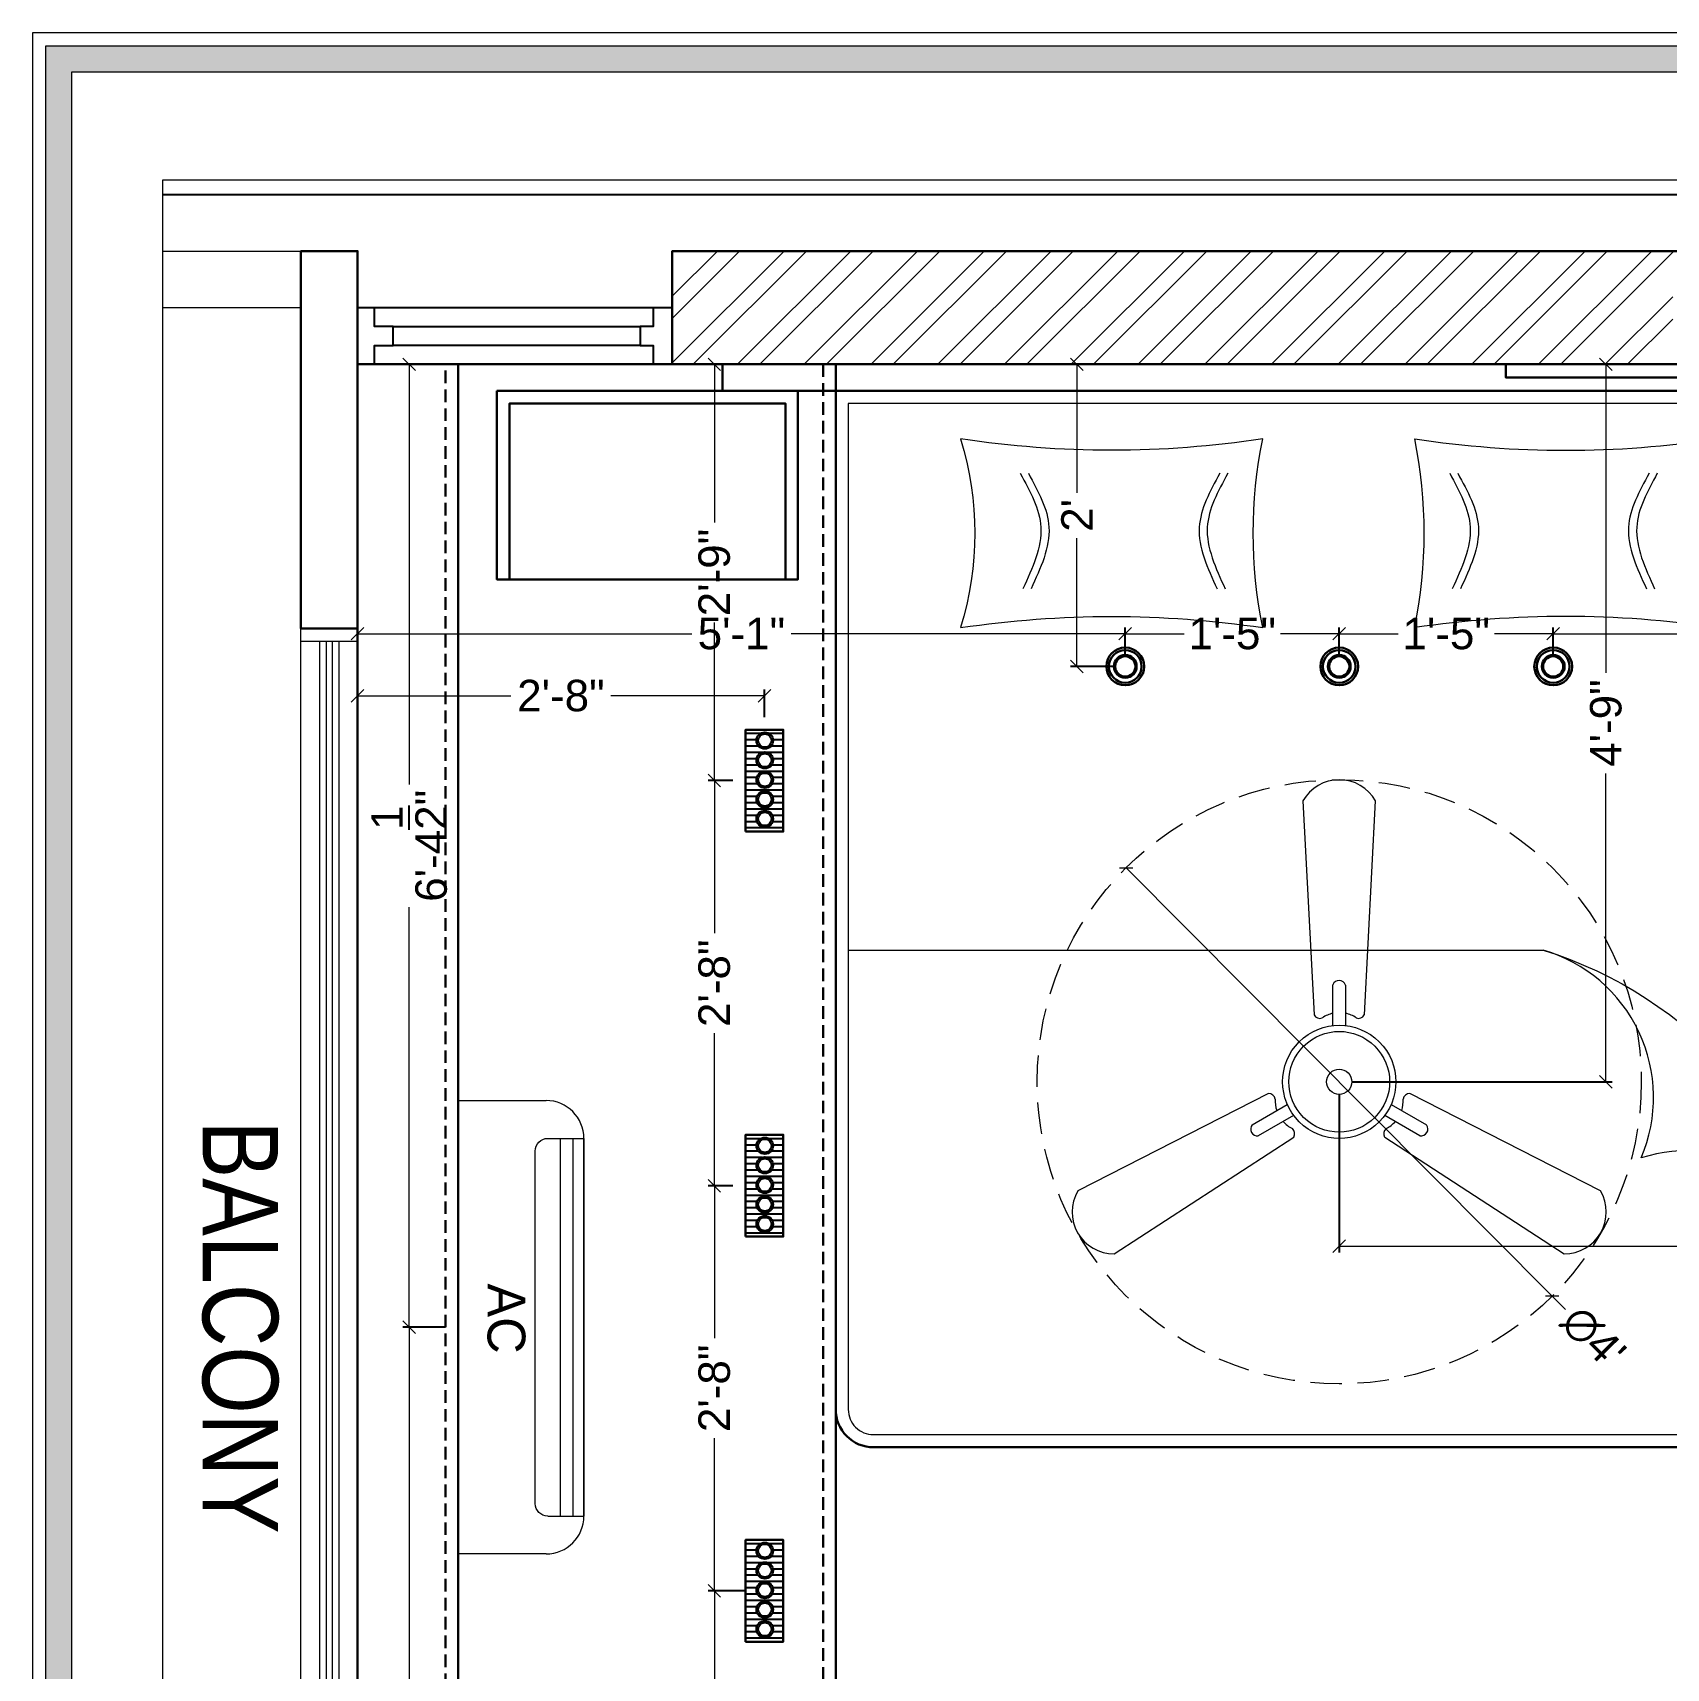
# Model space of a CAD drawing. Header units: millimetres. Extents: x 56222 to 3066687, y -650199 to -121287.
# Drawn here: x 131958.4 to 132088.2, y -184234.8 to -184104.8 of the extents above; entities that cross this region are included whole.
import ezdxf

# ---------------------------------------------------------------- set-up
doc = ezdxf.new("R2010")
doc.units = ezdxf.units.MM
doc.header["$MEASUREMENT"] = 0
doc.header["$PDMODE"] = 35
for name, pattern in [('ACAD_ISO02W100', [15, 12, -3]), ('DASHED', [0.75, 0.5, -0.25]), ('DASHEDX2', [1.5, 1, -0.5])]:
    doc.linetypes.add(name, pattern=pattern)
doc.layers.get('Defpoints').update_dxf_attribs({"color": 220})
doc.layers.add('AR HATCH-7', color=7, linetype='Continuous')
for name, color, linetype, lineweight in [('dim05', 1, 'Continuous', 13), ('Dimension', 10, 'DASHEDX2', 20), ('Electrical', 84, 'Continuous', 30), ('ELEVATION', 250, 'Continuous', 9), ('FIRST FLOOR', 7, 'Continuous', 9), ('FIRST FLOOR ( DW_RAIL )', 7, 'Continuous', 9), ('FIRST FLOOR ( TEXT )', 7, 'Continuous', 9), ('FIRST FLOOR_( PLine )_', 251, 'Continuous', 30), ('FURNITURE', 32, 'Continuous', 9), ('GF FALSE CEILING', 6, 'Continuous', 35), ('Text', 7, 'Continuous', 15), ('wall', 7, 'Continuous', 30), ('XX~SLAB ( BEAM )~ ( DIM )', 7, 'Continuous', 9)]:
    doc.layers.add(name, color=color, linetype=linetype, lineweight=lineweight)
doc.layers.add('XX~SLAB ( PLINE )', color=251, linetype='Continuous', plot=False)
doc.styles.add('Arial', font='arial.ttf')
doc.styles.add('KATHA', font='swissc.ttf')
doc.styles.get("Standard").update_dxf_attribs({"font": 'arial.ttf', "height": 6})
doc.styles.add('TEXT', font='eurr____.ttf')
doc.dimstyles.new('ISO-25', dxfattribs={"dimtxt": 2.5, "dimasz": 1, "dimexe": 0.5, "dimexo": 1, "dimtad": 0, "dimdec": 1, "dimlunit": 4, "dimtxsty": 'Standard', "dimblk": 'OBLIQUE', "dimcen": 2.5, "dimclrd": 1, "dimclre": 1, "dimclrt": 5, "dimadec": 0, "dimazin": 0, "dimtfac": 1, "dimtdec": 1, "dimtmove": 0, "dimatfit": 3, "dimfxl": 1, "dimlwd": -1, "dimarcsym": 0})

# ---------------------------------------------------------------- blocks, each defined once
blk = doc.blocks.new('ac paln')
at = {"layer": 'Electrical', "lineweight": 15}
for p, q in [((389238.69, -37646.36), (389238.69, -37610.34)), ((389238.69, -37610.34), (389245.67, -37610.34)), ((389245.81, -37613.35), (389248.68, -37613.35)), ((389246.82, -37643.35), (389246.82, -37613.35)), ((389247.82, -37643.35), (389247.82, -37613.35)), ((389248.68, -37613.35), (389248.68, -37643.35)), ((389248.68, -37643.35), (389248.68, -37613.35)), ((389244.81, -37642.35), (389244.81, -37614.35)), ((389245.81, -37643.35), (389248.68, -37643.35)), ((389248.68, -37643.35), (389248.68, -37643.35)), ((389245.67, -37646.36), (389238.69, -37646.36))]:
    blk.add_line(p, q, dxfattribs=at)
for centre, start, end in [((389245.67, -37613.35), 0, 90), ((389245.67, -37643.35), 270, 0)]:
    blk.add_arc(centre, 3.01, start, end, dxfattribs=at)
at = {"layer": 'Electrical', "lineweight": 15, "extrusion": (0, 0, -1)}
for centre, start_param, end_param in [((389245.81, -37614.35), -0.785398, 0.785398), ((389245.81, -37642.35), 3.926991, 5.497787)]:
    blk.add_ellipse(centre, major_axis=(-0.71, 0.71), ratio=1, start_param=start_param, end_param=end_param, dxfattribs=at)
at = {"layer": 'Text', "style": 'TEXT'}
blk.add_text('AC', height=3, rotation=270, dxfattribs=at).set_placement((389241.02, -37624.87))
blk = doc.blocks.new('MASTER')
at = {"layer": 'FURNITURE', "color": 9, "lineweight": 30, "true_color": 0xc7c8ca}
blk.add_line((131357.19, -184215.94), (131357.19, -184062.94), dxfattribs=at)
at = {"layer": 'FURNITURE', "color": 9, "true_color": 0xc7c8ca}
blk.add_line((131388.19, -184109.47), (131443.39, -184109.47), dxfattribs=at)
at = {"layer": 'FURNITURE', "color": 9, "lineweight": 30, "true_color": 0xc7c8ca}
for points in [[(131378.19, -184065.04), (131479.19, -184065.04), (131479.19, -184062.94), (131378.19, -184062.94)], [(131440.44, -184062.94), (131485.44, -184062.94), (131485.44, -184063.99), (131440.44, -184063.99)], [(131360.28, -184065.04), (131384.19, -184065.04), (131384.19, -184080.03), (131360.28, -184080.03)]]:
    blk.add_lwpolyline(points, close=True, dxfattribs=at)
blk.add_lwpolyline([(131361.28, -184080.03), (131361.28, -184066.04), (131383.19, -184066.04), (131383.19, -184080.03)], dxfattribs=at)
blk.add_lwpolyline([(131390.19, -184148.97), (131464.19, -184148.97, 0.414214), (131467.19, -184145.97), (131467.19, -184065.04), (131387.19, -184065.04), (131387.19, -184145.97, 0.414214)], format="xyb", close=True, dxfattribs=at)
at = {"layer": 'FURNITURE', "color": 9, "true_color": 0xc7c8ca}
for points in [[(131390.19, -184147.97), (131464.19, -184147.97, 0.414214), (131466.19, -184145.97), (131466.19, -184066.04), (131388.19, -184066.04), (131388.19, -184145.97, 0.414214)], [(131451.18, -184125.99, 0.451075), (131443.39, -184109.47, -0.277658), (131466.19, -184135.11, 0.459377), (131451.18, -184125.99)]]:
    blk.add_lwpolyline(points, format="xyb", close=True, dxfattribs=at)
at = {"layer": 'FURNITURE', "color": 9, "true_color": 0xc7c8ca, "elevation": -0.01}
for points in [[(131421.12, -184083.86, -0.100586), (131421.12, -184068.86, -0.075726), (131397.12, -184068.86, -0.148967), (131397.12, -184083.86, -0.074116)], [(131433.2, -184083.86, 0.100586), (131433.2, -184068.86, 0.075726), (131457.2, -184068.86, 0.148967), (131457.2, -184083.86, 0.074116)]]:
    blk.add_lwpolyline(points, format="xyb", close=True, dxfattribs=at)
at = {"layer": 'FURNITURE', "color": 9, "true_color": 0xc7c8ca}
for points in [[(131401.86, -184071.6, -0.01), (131402.63, -184073.02, -0.01), (131404.27, -184076.01, -0.01), (131402.82, -184079.13, -0.01), (131402.07, -184080.77, -0.01)], [(131402.51, -184071.6, -0.01), (131403.28, -184073.02, -0.01), (131404.91, -184076.01, -0.01), (131403.47, -184079.13, -0.01), (131402.71, -184080.77, -0.01)], [(131417.7, -184071.6, -0.01), (131416.93, -184073.02, -0.01), (131415.3, -184076.01, -0.01), (131416.74, -184079.13, -0.01), (131417.49, -184080.77, -0.01)], [(131418.34, -184071.6, -0.01), (131417.57, -184073.02, -0.01), (131415.94, -184076.01, -0.01), (131417.38, -184079.13, -0.01), (131418.14, -184080.77, -0.01)], [(131435.98, -184071.6, -0.01), (131436.75, -184073.02, -0.01), (131438.38, -184076.01, -0.01), (131436.94, -184079.13, -0.01), (131436.18, -184080.77, -0.01)], [(131436.62, -184071.6, -0.01), (131437.4, -184073.02, -0.01), (131439.03, -184076.01, -0.01), (131437.59, -184079.13, -0.01), (131436.83, -184080.77, -0.01)], [(131451.82, -184071.6, -0.01), (131451.04, -184073.02, -0.01), (131449.41, -184076.01, -0.01), (131450.85, -184079.13, -0.01), (131451.61, -184080.77, -0.01)], [(131452.46, -184071.6, -0.01), (131451.69, -184073.02, -0.01), (131450.06, -184076.01, -0.01), (131451.5, -184079.13, -0.01), (131452.26, -184080.77, -0.01)]]:
    blk.add_open_spline(points, degree=3, knots=[0, 0, 0, 0, 4.577917, 9.671137, 9.671137, 9.671137, 9.671137], dxfattribs=at)
blk = doc.blocks.new('_Oblique')
at = {"layer": 'wall', "color": 0, "lineweight": -2}
blk.add_line((-0.5, -0.5), (0.5, 0.5), dxfattribs=at)
blk = doc.blocks.new('*D208')
at = {"layer": 'Defpoints', "color": 0, "lineweight": 30, "transparency": 16777216}
for p in [(131988.36, -184131.17), (131992.25, -184131.17), (131992.25, -184207.67)]:
    blk.add_point(p, dxfattribs=at)
at = {"layer": 'dim05', "color": 1, "linetype": 'Continuous', "lineweight": -2, "transparency": 16777216}
for p, q in [((131991.25, -184131.17), (131987.86, -184131.17)), ((131991.25, -184207.67), (131987.86, -184207.67))]:
    blk.add_line(p, q, dxfattribs=at)
at = {"layer": 'dim05', "color": 1, "linetype": 'Continuous', "transparency": 16777216}
for p, q in [((131988.36, -184131.17), (131988.36, -184164.56)), ((131988.36, -184207.67), (131988.36, -184174.29))]:
    blk.add_line(p, q, dxfattribs=at)
at = {"layer": 'dim05', "color": 1, "transparency": 16777216}
for p, rotation in [((131988.36, -184131.17), 90), ((131988.36, -184207.67), 270)]:
    blk.add_blockref('_Oblique', p, dxfattribs=dict(at, rotation=rotation))
at = {"layer": 'dim05', "color": 5, "lineweight": 25, "transparency": 16777216, "insert": (131988.36, -184169.42), "char_height": 2.5, "attachment_point": 5, "rotation": 90, "style": 'Arial'}
blk.add_mtext('6\'-4{\\H1x;\\S1/2;}"', dxfattribs=at)
blk = doc.blocks.new('*D209')
at = {"layer": 'Defpoints', "color": 0, "lineweight": 30, "transparency": 16777216}
for p in [(131992.25, -184207.67), (131988.36, -184284.17), (131992.25, -184284.17)]:
    blk.add_point(p, dxfattribs=at)
at = {"layer": 'dim05', "color": 1, "linetype": 'Continuous', "lineweight": -2, "transparency": 16777216}
for p, q in [((131991.25, -184207.67), (131987.86, -184207.67)), ((131991.25, -184284.17), (131987.86, -184284.17))]:
    blk.add_line(p, q, dxfattribs=at)
at = {"layer": 'dim05', "color": 1, "linetype": 'Continuous', "transparency": 16777216}
for p, q in [((131988.36, -184207.67), (131988.36, -184241.06)), ((131988.36, -184284.17), (131988.36, -184250.79))]:
    blk.add_line(p, q, dxfattribs=at)
at = {"layer": 'dim05', "color": 1, "transparency": 16777216}
for p, rotation in [((131988.36, -184207.67), 90), ((131988.36, -184284.17), 270)]:
    blk.add_blockref('_Oblique', p, dxfattribs=dict(at, rotation=rotation))
at = {"layer": 'dim05', "color": 5, "lineweight": 25, "transparency": 16777216, "insert": (131988.36, -184245.92), "char_height": 2.5, "attachment_point": 5, "rotation": 90, "style": 'Arial'}
blk.add_mtext('6\'-4{\\H1x;\\S1/2;}"', dxfattribs=at)
blk = doc.blocks.new('*D210')
at = {"layer": 'Defpoints', "color": 0, "lineweight": 30, "transparency": 16777216}
for p in [(132062.25, -184188.17), (132165.25, -184188.17), (132165.25, -184201.22)]:
    blk.add_point(p, dxfattribs=at)
at = {"layer": 'dim05', "color": 1, "linetype": 'Continuous', "lineweight": -2, "transparency": 16777216}
for p, q in [((132062.25, -184189.17), (132062.25, -184201.72)), ((132165.25, -184189.17), (132165.25, -184201.72))]:
    blk.add_line(p, q, dxfattribs=at)
at = {"layer": 'dim05', "color": 1, "linetype": 'Continuous', "transparency": 16777216}
for p, q in [((132062.25, -184201.22), (132109.8, -184201.22)), ((132165.25, -184201.22), (132117.7, -184201.22))]:
    blk.add_line(p, q, dxfattribs=at)
at = {"layer": 'dim05', "color": 1, "transparency": 16777216, "rotation": 180}
blk.add_blockref('_Oblique', (132062.25, -184201.22), dxfattribs=at)
at = {"layer": 'dim05', "color": 1, "transparency": 16777216}
blk.add_blockref('_Oblique', (132165.25, -184201.22), dxfattribs=at)
at = {"layer": 'dim05', "color": 5, "lineweight": 25, "transparency": 16777216, "insert": (132113.75, -184201.22), "char_height": 2.5, "attachment_point": 5, "style": 'Arial'}
blk.add_mtext('8\'-7"', dxfattribs=at)
blk = doc.blocks.new('*D211')
at = {"layer": 'Defpoints', "color": 0, "lineweight": 30, "transparency": 16777216}
for p in [(132045.32, -184171.16), (132079.17, -184205.19)]:
    blk.add_point(p, dxfattribs=at)
at = {"layer": 'dim05', "color": 1, "linetype": 'Continuous', "transparency": 16777216}
for p in [(132045.32, -184171.16), (132080.23, -184206.25)]:
    blk.add_line(p, (132079.17, -184205.19), dxfattribs=at)
at = {"layer": 'dim05', "color": 1, "transparency": 16777216, "xscale": 0.75, "yscale": 0.75, "zscale": 0.75}
for p, rotation in [((132045.32, -184171.16), 314.8501683817501), ((132079.17, -184205.19), 134.8501683817501)]:
    blk.add_blockref('_Oblique', p, dxfattribs=dict(at, rotation=rotation))
at = {"layer": 'dim05', "color": 5, "lineweight": 25, "transparency": 16777216, "insert": (132082.44, -184208.47), "char_height": 2.5, "attachment_point": 5, "rotation": 314.8502, "style": 'Arial'}
blk.add_mtext("∅4'", dxfattribs=at)
blk = doc.blocks.new('*D600')
at = {"layer": 'Defpoints', "color": 0, "lineweight": 30, "transparency": 16777216}
for p in [(132012.6, -184131.17), (132013.19, -184131.17), (132015.08, -184164.24)]:
    blk.add_point(p, dxfattribs=at)
at = {"layer": 'dim05', "color": 1, "linetype": 'Continuous', "lineweight": -2, "transparency": 16777216}
for p, q in [((132012.19, -184131.17), (132012.1, -184131.17)), ((132014.08, -184164.24), (132012.1, -184164.24))]:
    blk.add_line(p, q, dxfattribs=at)
at = {"layer": 'dim05', "color": 1, "linetype": 'Continuous', "transparency": 16777216}
for p, q in [((132012.6, -184131.17), (132012.6, -184143.74)), ((132012.6, -184164.24), (132012.6, -184151.68))]:
    blk.add_line(p, q, dxfattribs=at)
at = {"layer": 'dim05', "color": 1, "transparency": 16777216}
for p, rotation in [((132012.6, -184131.17), 90), ((132012.6, -184164.24), 270)]:
    blk.add_blockref('_Oblique', p, dxfattribs=dict(at, rotation=rotation))
at = {"layer": 'dim05', "color": 5, "lineweight": 25, "transparency": 16777216, "insert": (132012.6, -184147.71), "char_height": 2.5, "attachment_point": 5, "rotation": 90, "style": 'Arial'}
blk.add_mtext('2\'-9"', dxfattribs=at)
blk = doc.blocks.new('*D601')
at = {"layer": 'Defpoints', "color": 0, "lineweight": 30, "transparency": 16777216}
for p in [(132015.08, -184164.24), (132012.6, -184196.43), (132015.08, -184196.43)]:
    blk.add_point(p, dxfattribs=at)
at = {"layer": 'dim05', "color": 1, "linetype": 'Continuous', "lineweight": -2, "transparency": 16777216}
for p, q in [((132014.08, -184164.24), (132012.1, -184164.24)), ((132014.08, -184196.43), (132012.1, -184196.43))]:
    blk.add_line(p, q, dxfattribs=at)
at = {"layer": 'dim05', "color": 1, "linetype": 'Continuous', "transparency": 16777216}
for p, q in [((132012.6, -184164.24), (132012.6, -184176.37)), ((132012.6, -184196.43), (132012.6, -184184.3))]:
    blk.add_line(p, q, dxfattribs=at)
at = {"layer": 'dim05', "color": 1, "transparency": 16777216}
for p, rotation in [((132012.6, -184164.24), 90), ((132012.6, -184196.43), 270)]:
    blk.add_blockref('_Oblique', p, dxfattribs=dict(at, rotation=rotation))
at = {"layer": 'dim05', "color": 5, "lineweight": 25, "transparency": 16777216, "insert": (132012.6, -184180.34), "char_height": 2.5, "attachment_point": 5, "rotation": 90, "style": 'Arial'}
blk.add_mtext('2\'-8"', dxfattribs=at)
blk = doc.blocks.new('*D602')
at = {"layer": 'Defpoints', "color": 0, "lineweight": 30, "transparency": 16777216}
for p in [(132016.01, -184228.61), (132012.6, -184284.17), (132013.43, -184284.17)]:
    blk.add_point(p, dxfattribs=at)
at = {"layer": 'dim05', "color": 1, "linetype": 'Continuous', "lineweight": -2, "transparency": 16777216}
for p, q in [((132015.01, -184228.61), (132012.1, -184228.61)), ((132012.43, -184284.17), (132012.1, -184284.17))]:
    blk.add_line(p, q, dxfattribs=at)
at = {"layer": 'dim05', "color": 1, "linetype": 'Continuous', "transparency": 16777216}
for p, q in [((132012.6, -184228.61), (132012.6, -184241.63)), ((132012.6, -184284.17), (132012.6, -184251.45))]:
    blk.add_line(p, q, dxfattribs=at)
at = {"layer": 'dim05', "color": 1, "transparency": 16777216}
for p, rotation in [((132012.6, -184228.61), 90), ((132012.6, -184284.17), 270)]:
    blk.add_blockref('_Oblique', p, dxfattribs=dict(at, rotation=rotation))
at = {"layer": 'dim05', "color": 5, "lineweight": 25, "transparency": 16777216, "insert": (132012.6, -184246.54), "char_height": 2.5, "attachment_point": 5, "rotation": 90, "style": 'Arial'}
blk.add_mtext('4\'-7{\\H1x;\\S1/2;}"', dxfattribs=at)
blk = doc.blocks.new('*D609')
at = {"layer": 'Defpoints', "color": 0, "lineweight": 30, "transparency": 16777216}
for p in [(132015.08, -184196.43), (132012.6, -184228.61), (132016.01, -184228.61)]:
    blk.add_point(p, dxfattribs=at)
at = {"layer": 'dim05', "color": 1, "linetype": 'Continuous', "lineweight": -2, "transparency": 16777216}
for p, q in [((132014.08, -184196.43), (132012.1, -184196.43)), ((132015.01, -184228.61), (132012.1, -184228.61))]:
    blk.add_line(p, q, dxfattribs=at)
at = {"layer": 'dim05', "color": 1, "linetype": 'Continuous', "transparency": 16777216}
for p, q in [((132012.6, -184196.43), (132012.6, -184208.55)), ((132012.6, -184228.61), (132012.6, -184216.49))]:
    blk.add_line(p, q, dxfattribs=at)
at = {"layer": 'dim05', "color": 1, "transparency": 16777216}
for p, rotation in [((132012.6, -184196.43), 90), ((132012.6, -184228.61), 270)]:
    blk.add_blockref('_Oblique', p, dxfattribs=dict(at, rotation=rotation))
at = {"layer": 'dim05', "color": 5, "lineweight": 25, "transparency": 16777216, "insert": (132012.6, -184212.52), "char_height": 2.5, "attachment_point": 5, "rotation": 90, "style": 'Arial'}
blk.add_mtext('2\'-8"', dxfattribs=at)
blk = doc.blocks.new('*D610')
at = {"layer": 'Defpoints', "color": 0, "lineweight": 30, "transparency": 16777216}
for p in [(131984.25, -184152.57), (131984.25, -184155.17), (132045.25, -184155.17)]:
    blk.add_point(p, dxfattribs=at)
at = {"layer": 'dim05', "color": 1, "linetype": 'Continuous', "lineweight": -2, "transparency": 16777216}
for p, q in [((131984.25, -184154.17), (131984.25, -184152.07)), ((132045.25, -184154.17), (132045.25, -184152.07))]:
    blk.add_line(p, q, dxfattribs=at)
at = {"layer": 'dim05', "color": 1, "linetype": 'Continuous', "transparency": 16777216}
for p, q in [((131984.25, -184152.57), (132010.8, -184152.57)), ((132045.25, -184152.57), (132018.69, -184152.57))]:
    blk.add_line(p, q, dxfattribs=at)
at = {"layer": 'dim05', "color": 1, "transparency": 16777216, "rotation": 180}
blk.add_blockref('_Oblique', (131984.25, -184152.57), dxfattribs=at)
at = {"layer": 'dim05', "color": 1, "transparency": 16777216}
blk.add_blockref('_Oblique', (132045.25, -184152.57), dxfattribs=at)
at = {"layer": 'dim05', "color": 5, "lineweight": 25, "transparency": 16777216, "insert": (132014.75, -184152.57), "char_height": 2.5, "attachment_point": 5, "style": 'Arial'}
blk.add_mtext('5\'-1"', dxfattribs=at)
blk = doc.blocks.new('*D611')
at = {"layer": 'Defpoints', "color": 0, "lineweight": 30, "transparency": 16777216}
for p in [(132062.25, -184152.57), (132045.25, -184155.17), (132062.25, -184155.17)]:
    blk.add_point(p, dxfattribs=at)
at = {"layer": 'dim05', "color": 1, "linetype": 'Continuous', "lineweight": -2, "transparency": 16777216}
for p, q in [((132045.25, -184154.17), (132045.25, -184152.07)), ((132062.25, -184154.17), (132062.25, -184152.07))]:
    blk.add_line(p, q, dxfattribs=at)
at = {"layer": 'dim05', "color": 1, "linetype": 'Continuous', "transparency": 16777216}
for p, q in [((132045.25, -184152.57), (132049.92, -184152.57)), ((132062.25, -184152.57), (132057.58, -184152.57))]:
    blk.add_line(p, q, dxfattribs=at)
at = {"layer": 'dim05', "color": 1, "transparency": 16777216, "rotation": 180}
blk.add_blockref('_Oblique', (132045.25, -184152.57), dxfattribs=at)
at = {"layer": 'dim05', "color": 1, "transparency": 16777216}
blk.add_blockref('_Oblique', (132062.25, -184152.57), dxfattribs=at)
at = {"layer": 'dim05', "color": 5, "lineweight": 25, "transparency": 16777216, "insert": (132053.75, -184152.57), "char_height": 2.5, "attachment_point": 5, "style": 'Arial'}
blk.add_mtext('1\'-5"', dxfattribs=at)
blk = doc.blocks.new('*D612')
at = {"layer": 'Defpoints', "color": 0, "lineweight": 30, "transparency": 16777216}
for p in [(132079.25, -184152.57), (132062.25, -184155.17), (132079.25, -184155.17)]:
    blk.add_point(p, dxfattribs=at)
at = {"layer": 'dim05', "color": 1, "linetype": 'Continuous', "lineweight": -2, "transparency": 16777216}
for p, q in [((132062.25, -184154.17), (132062.25, -184152.07)), ((132079.25, -184154.17), (132079.25, -184152.07))]:
    blk.add_line(p, q, dxfattribs=at)
at = {"layer": 'dim05', "color": 1, "linetype": 'Continuous', "transparency": 16777216}
for p, q in [((132062.25, -184152.57), (132066.92, -184152.57)), ((132079.25, -184152.57), (132074.58, -184152.57))]:
    blk.add_line(p, q, dxfattribs=at)
at = {"layer": 'dim05', "color": 1, "transparency": 16777216, "rotation": 180}
blk.add_blockref('_Oblique', (132062.25, -184152.57), dxfattribs=at)
at = {"layer": 'dim05', "color": 1, "transparency": 16777216}
blk.add_blockref('_Oblique', (132079.25, -184152.57), dxfattribs=at)
at = {"layer": 'dim05', "color": 5, "lineweight": 25, "transparency": 16777216, "insert": (132070.75, -184152.57), "char_height": 2.5, "attachment_point": 5, "style": 'Arial'}
blk.add_mtext('1\'-5"', dxfattribs=at)
blk = doc.blocks.new('*D613')
at = {"layer": 'Defpoints', "color": 0, "lineweight": 30, "transparency": 16777216}
for p in [(132165.25, -184152.57), (132079.25, -184155.17), (132165.25, -184160.2)]:
    blk.add_point(p, dxfattribs=at)
at = {"layer": 'dim05', "color": 1, "linetype": 'Continuous', "lineweight": -2, "transparency": 16777216}
for p, q in [((132079.25, -184154.17), (132079.25, -184152.07)), ((132165.25, -184159.2), (132165.25, -184152.07))]:
    blk.add_line(p, q, dxfattribs=at)
at = {"layer": 'dim05', "color": 1, "linetype": 'Continuous', "transparency": 16777216}
for p, q in [((132079.25, -184152.57), (132118.31, -184152.57)), ((132165.25, -184152.57), (132126.18, -184152.57))]:
    blk.add_line(p, q, dxfattribs=at)
at = {"layer": 'dim05', "color": 1, "transparency": 16777216, "rotation": 180}
blk.add_blockref('_Oblique', (132079.25, -184152.57), dxfattribs=at)
at = {"layer": 'dim05', "color": 1, "transparency": 16777216}
blk.add_blockref('_Oblique', (132165.25, -184152.57), dxfattribs=at)
at = {"layer": 'dim05', "color": 5, "lineweight": 25, "transparency": 16777216, "insert": (132122.25, -184152.57), "char_height": 2.5, "attachment_point": 5, "style": 'Arial'}
blk.add_mtext('7\'-2"', dxfattribs=at)
blk = doc.blocks.new('*D614')
at = {"layer": 'Defpoints', "color": 0, "lineweight": 30, "transparency": 16777216}
for p in [(132041.41, -184131.17), (132050.25, -184131.17), (132045.25, -184155.17)]:
    blk.add_point(p, dxfattribs=at)
at = {"layer": 'dim05', "color": 1, "linetype": 'Continuous', "lineweight": -2, "transparency": 16777216}
for p, q in [((132049.25, -184131.17), (132040.91, -184131.17)), ((132044.25, -184155.17), (132040.91, -184155.17))]:
    blk.add_line(p, q, dxfattribs=at)
at = {"layer": 'dim05', "color": 1, "linetype": 'Continuous', "transparency": 16777216}
for p, q in [((132041.41, -184131.17), (132041.41, -184141.38)), ((132041.41, -184155.17), (132041.41, -184144.97))]:
    blk.add_line(p, q, dxfattribs=at)
at = {"layer": 'dim05', "color": 1, "transparency": 16777216}
for p, rotation in [((132041.41, -184131.17), 90), ((132041.41, -184155.17), 270)]:
    blk.add_blockref('_Oblique', p, dxfattribs=dict(at, rotation=rotation))
at = {"layer": 'dim05', "color": 5, "lineweight": 25, "transparency": 16777216, "insert": (132041.41, -184143.17), "char_height": 2.5, "attachment_point": 5, "rotation": 90, "style": 'Arial'}
blk.add_mtext("2'", dxfattribs=at)
blk = doc.blocks.new('*D615')
at = {"layer": 'Defpoints', "color": 0, "lineweight": 30, "transparency": 16777216}
for p in [(132062.25, -184131.17), (132083.44, -184131.17), (132062.25, -184188.17)]:
    blk.add_point(p, dxfattribs=at)
at = {"layer": 'dim05', "color": 1, "linetype": 'Continuous', "lineweight": -2, "transparency": 16777216}
for p, q in [((132063.25, -184131.17), (132083.94, -184131.17)), ((132063.25, -184188.17), (132083.94, -184188.17))]:
    blk.add_line(p, q, dxfattribs=at)
at = {"layer": 'dim05', "color": 1, "linetype": 'Continuous', "transparency": 16777216}
for p, q in [((132083.44, -184131.17), (132083.44, -184155.67)), ((132083.44, -184188.17), (132083.44, -184163.67))]:
    blk.add_line(p, q, dxfattribs=at)
at = {"layer": 'dim05', "color": 1, "transparency": 16777216}
for p, rotation in [((132083.44, -184131.17), 90), ((132083.44, -184188.17), 270)]:
    blk.add_blockref('_Oblique', p, dxfattribs=dict(at, rotation=rotation))
at = {"layer": 'dim05', "color": 5, "lineweight": 25, "transparency": 16777216, "insert": (132083.44, -184159.67), "char_height": 2.5, "attachment_point": 5, "rotation": 90, "style": 'Arial'}
blk.add_mtext('4\'-9"', dxfattribs=at)
blk = doc.blocks.new('*D597')
at = {"layer": 'Defpoints', "color": 0, "lineweight": 30, "transparency": 16777216}
for p in [(131984.25, -184157.5), (132016.58, -184160.2), (131984.25, -184168.29)]:
    blk.add_point(p, dxfattribs=at)
at = {"layer": 'dim05', "color": 1, "linetype": 'Continuous', "lineweight": -2, "transparency": 16777216}
for p, q in [((131984.25, -184167.29), (131984.25, -184157)), ((132016.58, -184159.2), (132016.58, -184157))]:
    blk.add_line(p, q, dxfattribs=at)
at = {"layer": 'dim05', "color": 1, "linetype": 'Continuous', "transparency": 16777216}
for p, q in [((131984.25, -184157.5), (131996.44, -184157.5)), ((132016.58, -184157.5), (132004.38, -184157.5))]:
    blk.add_line(p, q, dxfattribs=at)
at = {"layer": 'dim05', "color": 1, "transparency": 16777216, "rotation": 180}
blk.add_blockref('_Oblique', (131984.25, -184157.5), dxfattribs=at)
at = {"layer": 'dim05', "color": 1, "transparency": 16777216}
blk.add_blockref('_Oblique', (132016.58, -184157.5), dxfattribs=at)
at = {"layer": 'dim05', "color": 5, "lineweight": 25, "transparency": 16777216, "insert": (132000.41, -184157.5), "char_height": 2.5, "attachment_point": 5, "style": 'Arial'}
blk.add_mtext('2\'-8"', dxfattribs=at)

msp = doc.modelspace()

# ---------------------------------------------------------------- hatches: boundary and pattern name
at = {"layer": 'AR HATCH-7', "lineweight": 9, "true_color": 0x939598}
h = msp.add_hatch(dxfattribs=at)
h.set_pattern_fill('ANSI32', color=252, scale=10)
h.set_pattern_definition([(45, (935.793, -904.3916), (-2.65165043, 2.65165043), []), (45, (937.5608, -904.3916), (-2.65165043, 2.65165043), [])])
h.paths.add_polyline_path([(132169.75, -184267.67), (132165.25, -184267.67), (132165.25, -184282.17), (132165.25, -184284.17), (132088.25, -184284.17), (132088.25, -184297.66), (132092.75, -184297.66), (132092.75, -184288.67), (132165.25, -184288.67), (132165.25, -184297.66), (132169.75, -184297.66), (132169.75, -184288.67)])
h.paths.add_polyline_path([(132088.75, -184122.17), (132009.25, -184122.17), (132009.25, -184131.17), (132088.75, -184131.17)])
h.paths.add_polyline_path([(132169.75, -184122.17), (132165.25, -184122.17), (132103.75, -184122.17), (132103.75, -184131.17), (132120.49, -184131.17), (132165.25, -184131.17), (132165.25, -184221.17), (132165.25, -184224.17), (132167.75, -184224.17), (132169.75, -184224.17)])
h.paths.add_polyline_path([(132169.75, -184252.67), (132169.75, -184252.17), (132165.25, -184252.17), (132165.25, -184267.67), (132169.75, -184267.67)])
h.paths.add_polyline_path([(131984.25, -184263.17), (131979.75, -184263.17), (131979.75, -184284.17), (131968.77, -184284.17), (131968.77, -184288.67), (132027.75, -184288.67), (132027.75, -184284.17), (131984.25, -184284.17)])
h.paths.add_polyline_path([(132028.75, -184284.17), (132028.75, -184288.67)], flags=17)
h.paths.add_polyline_path([(132044.25, -184284.17), (132044.25, -184288.67), (132052.25, -184288.67), (132052.25, -184285.67), (132052.25, -184284.17)])
at = {"layer": 'Dimension', "linetype": 'Continuous', "true_color": 0xd39e00}
h = msp.add_hatch(color=42, dxfattribs=at)
h.paths.add_polyline_path([(131959.48, -184105.86), (131959.48, -184314.18), (132255.44, -184314.18), (132255.44, -184105.86)])
h.paths.add_polyline_path([(131961.56, -184107.94), (132253.36, -184107.94), (132253.36, -184312.1), (131961.56, -184312.1)], flags=16)
at = {"layer": 'Electrical', "lineweight": 25, "true_color": 0x000000}
h = msp.add_hatch(dxfattribs=at)
h.set_pattern_fill('ANSI31', color=18, scale=4, angle=135)
h.set_pattern_definition([(180, (111047.2401, -197159.4788), (-4e-16, -0.5), [])])
h.paths.add_polyline_path([(132015.08, -184165.96), (132016.13, -184166.83, -0.675401), (132017.27, -184167.28, -0.15536), (132017.15, -184167.67), (132017.9, -184168.29), (132018.08, -184168.29), (132018.08, -184160.2), (132015.08, -184160.2)])
h.paths.add_polyline_path([(132015.94, -184161.06, -1), (132017.27, -184161.06, -1)], flags=16)
h.paths.add_polyline_path([(132017.27, -184162.62, -1), (132015.94, -184162.62, -1)], flags=16)
h.paths.add_polyline_path([(132016.08, -184161.06, -1), (132017.14, -184161.06, -1)], flags=0)
h.paths.add_polyline_path([(132017.14, -184162.62, -1), (132016.08, -184162.62, -1)], flags=0)
h.paths.add_polyline_path([(132017.27, -184164.17, -1), (132015.94, -184164.17, -1)], flags=16)
h.paths.add_polyline_path([(132017.14, -184164.17, -1), (132016.08, -184164.17, -1)], flags=0)
h.paths.add_polyline_path([(132017.27, -184165.73, -1), (132015.94, -184165.73, -1)], flags=16)
h.paths.add_polyline_path([(132017.14, -184165.73, -1), (132016.08, -184165.73, -1)], flags=0)
h.paths.add_polyline_path([(132016.13, -184166.83), (132015.08, -184165.96), (132015.08, -184168.29), (132017.9, -184168.29), (132017.15, -184167.67, -0.731062), (132015.94, -184167.28, -0.193744)], flags=17)
h = msp.add_hatch(dxfattribs=at)
h.set_pattern_fill('ANSI31', color=18, scale=4, angle=135)
h.set_pattern_definition([(180, (111047.2401, -197191.66535), (-4e-16, -0.5), [])])
h.paths.add_polyline_path([(132015.08, -184198.14), (132016.13, -184199.01, -0.675401), (132017.27, -184199.47, -0.15536), (132017.15, -184199.85), (132017.9, -184200.47), (132018.08, -184200.47), (132018.08, -184192.38), (132015.08, -184192.38)])
h.paths.add_polyline_path([(132015.94, -184193.25, -1), (132017.27, -184193.25, -1)], flags=16)
h.paths.add_polyline_path([(132017.27, -184194.8, -1), (132015.94, -184194.8, -1)], flags=16)
h.paths.add_polyline_path([(132016.08, -184193.25, -1), (132017.14, -184193.25, -1)], flags=0)
h.paths.add_polyline_path([(132017.14, -184194.8, -1), (132016.08, -184194.8, -1)], flags=0)
h.paths.add_polyline_path([(132017.27, -184196.36, -1), (132015.94, -184196.36, -1)], flags=16)
h.paths.add_polyline_path([(132017.14, -184196.36, -1), (132016.08, -184196.36, -1)], flags=0)
h.paths.add_polyline_path([(132017.27, -184197.91, -1), (132015.94, -184197.91, -1)], flags=16)
h.paths.add_polyline_path([(132017.14, -184197.91, -1), (132016.08, -184197.91, -1)], flags=0)
h.paths.add_polyline_path([(132016.13, -184199.01), (132015.08, -184198.14), (132015.08, -184200.47), (132017.9, -184200.47), (132017.15, -184199.85, -0.731062), (132015.94, -184199.47, -0.193744)], flags=17)
h = msp.add_hatch(dxfattribs=at)
h.set_pattern_fill('ANSI31', color=18, scale=4, angle=135)
h.set_pattern_definition([(180, (111047.2401, -197223.85187), (-4e-16, -0.5), [])])
h.paths.add_polyline_path([(132015.08, -184230.33), (132016.13, -184231.2, -0.675401), (132017.27, -184231.66, -0.15536), (132017.15, -184232.04), (132017.9, -184232.66), (132018.08, -184232.66), (132018.08, -184224.57), (132015.08, -184224.57)])
h.paths.add_polyline_path([(132015.94, -184225.43, -1), (132017.27, -184225.43, -1)], flags=16)
h.paths.add_polyline_path([(132017.27, -184226.99, -1), (132015.94, -184226.99, -1)], flags=16)
h.paths.add_polyline_path([(132016.08, -184225.43, -1), (132017.14, -184225.43, -1)], flags=0)
h.paths.add_polyline_path([(132017.14, -184226.99, -1), (132016.08, -184226.99, -1)], flags=0)
h.paths.add_polyline_path([(132017.27, -184228.55, -1), (132015.94, -184228.55, -1)], flags=16)
h.paths.add_polyline_path([(132017.14, -184228.55, -1), (132016.08, -184228.55, -1)], flags=0)
h.paths.add_polyline_path([(132017.27, -184230.1, -1), (132015.94, -184230.1, -1)], flags=16)
h.paths.add_polyline_path([(132017.14, -184230.1, -1), (132016.08, -184230.1, -1)], flags=0)
h.paths.add_polyline_path([(132016.13, -184231.2), (132015.08, -184230.33), (132015.08, -184232.66), (132017.9, -184232.66), (132017.15, -184232.04, -0.731062), (132015.94, -184231.66, -0.193744)], flags=17)

# ---------------------------------------------------------------- linework, layer by layer
at = {"layer": 'Dimension', "color": 42, "linetype": 'Continuous', "true_color": 0xd39e00}
for points in [[(131958.44, -184104.82), (132256.47, -184104.82), (132256.47, -184315.22), (131958.44, -184315.22)], [(131959.48, -184105.86), (132255.44, -184105.86), (132255.44, -184314.18), (131959.48, -184314.18)], [(131961.56, -184107.94), (132253.36, -184107.94), (132253.36, -184312.1), (131961.56, -184312.1)]]:
    msp.add_lwpolyline(points, close=True, dxfattribs=at)
at = {"layer": 'Electrical', "lineweight": 15, "ltscale": 20}
for p, q in [((132059.36, -184165.86), (132060.25, -184182.85)), ((132064.25, -184182.85), (132065.13, -184165.86)), ((132061.75, -184183.7), (132061.75, -184180.46)), ((132062.75, -184180.49), (132062.75, -184183.7)), ((132056.64, -184189.1), (132041.48, -184196.83)), ((132083.01, -184196.83), (132067.86, -184189.1)), ((132055.34, -184191.58), (132058.12, -184189.98)), ((132058.62, -184190.84), (132055.82, -184192.46)), ((132068.65, -184192.45), (132065.87, -184190.84)), ((132066.37, -184189.98), (132069.18, -184191.6)), ((132044.36, -184201.83), (132058.64, -184192.57)), ((132065.86, -184192.57), (132080.13, -184201.83))]:
    msp.add_line(p, q, dxfattribs=at)
at = {"layer": 'Electrical', "color": 240, "true_color": 0xed1f24}
for points in [[(132015.08, -184168.29), (132015.08, -184160.2), (132018.08, -184160.2), (132018.08, -184168.29)], [(132015.08, -184200.47), (132015.08, -184192.38), (132018.08, -184192.38), (132018.08, -184200.47)], [(132015.08, -184232.66), (132015.08, -184224.57), (132018.08, -184224.57), (132018.08, -184232.66)]]:
    msp.add_lwpolyline(points, close=True, dxfattribs=at)
at = {"layer": 'Electrical', "color": 18, "ltscale": 8, "true_color": 0x000000}
for centre, radius in [((132045.25, -184155.17), 1.5), ((132045.25, -184155.17), 1.3), ((132045.25, -184155.17), 0.904), ((132045.25, -184155.17), 0.804), ((132062.25, -184155.17), 1.5), ((132062.25, -184155.17), 1.3), ((132062.25, -184155.17), 0.904), ((132062.25, -184155.17), 0.804), ((132079.25, -184155.17), 1.5), ((132079.25, -184155.17), 1.3), ((132079.25, -184155.17), 0.904), ((132079.25, -184155.17), 0.804)]:
    msp.add_circle(centre, radius, dxfattribs=at)
at = {"layer": 'Electrical', "color": 18, "lineweight": 25, "true_color": 0x000000}
for centre, radius in [((132016.61, -184161.06), 0.662), ((132016.61, -184161.06), 0.53), ((132016.61, -184162.62), 0.662), ((132016.61, -184162.62), 0.53), ((132016.61, -184164.17), 0.662), ((132016.61, -184164.17), 0.53), ((132016.61, -184165.73), 0.662), ((132016.61, -184165.73), 0.53), ((132016.61, -184167.28), 0.662), ((132016.61, -184167.28), 0.53), ((132016.61, -184193.25), 0.662), ((132016.61, -184193.25), 0.53), ((132016.61, -184194.8), 0.662), ((132016.61, -184194.8), 0.53), ((132016.61, -184196.36), 0.662), ((132016.61, -184196.36), 0.53), ((132016.61, -184197.91), 0.662), ((132016.61, -184197.91), 0.53), ((132016.61, -184199.47), 0.662), ((132016.61, -184199.47), 0.53), ((132016.61, -184225.43), 0.662), ((132016.61, -184225.43), 0.53), ((132016.61, -184226.99), 0.662), ((132016.61, -184226.99), 0.53), ((132016.61, -184228.55), 0.662), ((132016.61, -184228.55), 0.53), ((132016.61, -184230.1), 0.662), ((132016.61, -184230.1), 0.53), ((132016.61, -184231.66), 0.662), ((132016.61, -184231.66), 0.53)]:
    msp.add_circle(centre, radius, dxfattribs=at)
at = {"layer": 'Electrical', "linetype": 'DASHED', "lineweight": 15, "ltscale": 5}
msp.add_circle((132062.25, -184188.17), 24, dxfattribs=at)
at = {"layer": 'Electrical', "lineweight": 15, "ltscale": 20}
for centre, major_axis, start_param, end_param in [((132062.25, -184167.48), (2.34, 2.34), -0.272136, 1.842967), ((132062.24, -184180.65), (0.376, 0.376), -0.465536, 1.983618), ((132060.72, -184182.59), (0.382, 0.382), 2.863014, 4.257784), ((132062.25, -184185.09), (1.71, -1.71), 2.565057, 2.951308), ((132062.25, -184185.09), (1.71, 1.71), 0.19032, 0.57657), ((132063.77, -184182.59), (0.382, -0.382), 5.167028, 6.561799), ((132062.25, -184188.17), (3.18, -3.18), 3.14161, 9.424795), ((132062.25, -184188.17), (2.83, -2.83), 1.749190548672175e-05, 6.283202799085073), ((132062.25, -184188.17), (0.707, 0.707), 1.570814, 7.853999), ((132056.64, -184189.64), (0.382, -0.382), 0.978238, 2.373008), ((132059.58, -184189.71), (1.71, -1.71), 3.855511, 4.241762), ((132064.91, -184189.71), (1.71, 1.71), 5.183051, 5.569301), ((132067.85, -184189.64), (0.382, -0.382), 2.339416, 3.734186), ((132055.74, -184191.94), (0.376, -0.376), 3.199655, 5.648809), ((132059.58, -184189.71), (1.71, -1.71), 4.659452, 5.045703), ((132058.17, -184192.29), (0.382, 0.382), -1.325776, 0.068994), ((132066.32, -184192.29), (0.382, -0.382), 3.072633, 4.467404), ((132064.91, -184189.71), (1.71, 1.71), 4.37911, 4.765361), ((132068.76, -184191.93), (0.376, 0.376), 3.723254, 6.172408), ((132044.33, -184198.52), (2.34, -2.34), 3.393055, 5.508159), ((132080.16, -184198.52), (2.34, -2.34), 5.48745, 7.602554)]:
    msp.add_ellipse(centre, major_axis=major_axis, ratio=1, start_param=start_param, end_param=end_param, dxfattribs=at)
at = {"layer": 'ELEVATION', "lineweight": 0}
msp.add_lwpolyline([(132174.87, -184116.5), (132174.87, -184297.66), (131968.77, -184297.66), (131968.77, -184116.5)], close=True, dxfattribs=at)
at = {"layer": 'FIRST FLOOR'}
for p, q in [((131979.75, -184284.17), (131979.75, -184122.17)), ((132009.25, -184122.17), (132009.25, -184131.17)), ((131984.25, -184131.17), (132165.25, -184131.17)), ((131984.25, -184152.17), (131984.25, -184131.17)), ((131984.25, -184152.17), (131979.75, -184152.17))]:
    msp.add_line(p, q, dxfattribs=at)
at = {"layer": 'FIRST FLOOR', "ltscale": 0.7}
msp.add_lwpolyline([(131968.77, -184117.67), (132174.87, -184117.67)], dxfattribs=at)
at = {"layer": 'FIRST FLOOR'}
msp.add_lwpolyline([(131968.77, -184122.17), (131979.75, -184122.17), (131979.75, -184126.67), (131968.77, -184126.67)], dxfattribs=at)
at = {"layer": 'FIRST FLOOR', "color": 1, "linetype": 'ACAD_ISO02W100', "ltscale": 0.7}
msp.add_lwpolyline([(131968.77, -184122.17), (131979.75, -184122.17)], dxfattribs=at)
at = {"layer": 'FIRST FLOOR ( DW_RAIL )'}
msp.add_lwpolyline([(131979.75, -184153.17), (131984.25, -184153.17)], dxfattribs=at)
for points in [[(131981.75, -184153.17), (131981.75, -184262.17), (131981.25, -184262.17), (131981.25, -184153.17)], [(131982.75, -184153.17), (131982.75, -184262.17), (131982.25, -184262.17), (131982.25, -184153.17)]]:
    msp.add_lwpolyline(points, close=True, dxfattribs=at)
at = {"layer": 'FIRST FLOOR_( PLine )_'}
msp.add_lwpolyline([(131984.25, -184131.17), (131984.25, -184152.17), (131979.75, -184152.17), (131979.75, -184122.17), (131984.25, -184122.17), (131984.25, -184122.17), (131984.25, -184122.17), (131984.25, -184131.17)], close=True, dxfattribs=at)
msp.add_lwpolyline([(132165.25, -184122.17), (132009.25, -184122.17), (132009.25, -184131.17), (132165.25, -184131.17)], dxfattribs=at)
at = {"layer": 'FURNITURE', "color": 3, "linetype": 'DASHEDX2', "lineweight": 30}
for p, q in [((131991.25, -184284.17), (131991.25, -184131.17)), ((132021.25, -184131.17), (132021.25, -184279.67))]:
    msp.add_line(p, q, dxfattribs=at)
at = {"layer": 'GF FALSE CEILING', "color": 9, "lineweight": 30, "true_color": 0xc7c8ca}
for points in [[(131984.25, -184131.17), (132165.25, -184131.17), (132165.25, -184279.67), (131984.25, -184279.67)], [(132022.25, -184131.17), (132102.25, -184131.17), (132102.25, -184279.67), (132022.25, -184279.67)]]:
    msp.add_lwpolyline(points, close=True, dxfattribs=at)
at = {"layer": 'XX~SLAB ( BEAM )~ ( DIM )'}
msp.add_lwpolyline([(131984.25, -184152.17), (131984.25, -184263.17), (131979.75, -184263.17), (131979.75, -184152.17)], close=True, dxfattribs=at)
at = {"layer": 'XX~SLAB ( PLINE )'}
msp.add_lwpolyline([(131968.77, -184117.67), (132174.87, -184117.67)], dxfattribs=at)
msp.add_lwpolyline([(132009.25, -184126.67), (132007.75, -184126.67), (132007.75, -184128.17), (132006.71, -184128.17), (132006.71, -184129.67), (131987.09, -184129.67), (131987.09, -184128.17), (131985.59, -184128.17), (131985.59, -184126.67), (131984.25, -184126.67), (131984.25, -184131.17), (131985.59, -184131.17), (131985.59, -184129.67), (131987.09, -184129.67), (131987.09, -184128.17), (132006.71, -184128.17), (132006.71, -184129.67), (132007.75, -184129.67), (132007.75, -184131.17), (132009.25, -184131.17), (132009.25, -184126.67), (131984.25, -184126.67), (131984.25, -184131.17), (132009.25, -184131.17)], close=True, dxfattribs=at)

# ---------------------------------------------------------------- block references
at = {"layer": 'dim05', "color": 242, "lineweight": 30, "true_color": 0xcd2027}
msp.add_blockref('MASTER', (635.05, -68.23), dxfattribs=at)
at = {"layer": 'dim05', "color": 27, "lineweight": 25, "true_color": 0x7d5120}
msp.add_blockref('ac paln', (-257246.44, -146579.32), dxfattribs=at)

# ---------------------------------------------------------------- texts
at = {"layer": 'FIRST FLOOR ( TEXT )', "insert": (131974.9, -184207.66), "char_height": 6, "attachment_point": 5, "rotation": 270, "style": 'KATHA'}
msp.add_mtext('BALCONY', dxfattribs=at)

# ---------------------------------------------------------------- dimensions: what is measured, and where the dimension line sits
at = {"layer": 'dim05', "color": 27, "lineweight": 25, "true_color": 0x7d5120}
for base, p1, p2, picture, middle in [((131988.36, -184131.17), (131992.25, -184207.67), (131992.25, -184131.17), '*D208', (131988.36, -184169.42)), ((132012.6, -184131.17), (132015.08, -184164.24), (132013.19, -184131.17), '*D600', (132012.6, -184147.71)), ((132041.41, -184131.17), (132045.25, -184155.17), (132050.25, -184131.17), '*D614', (132041.41, -184143.17)), ((132083.44, -184131.17), (132062.25, -184188.17), (132062.25, -184131.17), '*D615', (132083.44, -184159.67)), ((132012.6, -184196.43), (132015.08, -184164.24), (132015.08, -184196.43), '*D601', (132012.6, -184180.34)), ((132012.6, -184228.61), (132015.08, -184196.43), (132016.01, -184228.61), '*D609', (132012.6, -184212.52)), ((131988.36, -184284.17), (131992.25, -184207.67), (131992.25, -184284.17), '*D209', (131988.36, -184245.92))]:
    dim = msp.add_linear_dim(base=base, p1=p1, p2=p2, angle=90, dimstyle='ISO-25', override={"dimtxsty": 'Arial', "dimtmove": 1}, dxfattribs=at)
    dim.commit()
    dim.dimension.update_dxf_attribs({"geometry": picture, "text_midpoint": middle})
for base, p1, p2, override, picture, middle in [((131984.25, -184152.57), (132045.25, -184155.17), (131984.25, -184155.17), {"dimtxsty": 'Arial', "dimtmove": 1}, '*D610', (132014.75, -184152.57)), ((132062.25, -184152.57), (132045.25, -184155.17), (132062.25, -184155.17), {"dimtxsty": 'Arial', "dimtmove": 1}, '*D611', (132053.75, -184152.57)), ((132079.25, -184152.57), (132062.25, -184155.17), (132079.25, -184155.17), {"dimtxsty": 'Arial', "dimtmove": 1}, '*D612', (132070.75, -184152.57)), ((132165.25, -184152.57), (132079.25, -184155.17), (132165.25, -184160.2), {"dimtxsty": 'Arial', "dimtmove": 1}, '*D613', (132122.25, -184152.57)), ((131984.25, -184157.5), (132016.58, -184160.2), (131984.25, -184168.29), {"dimdec": 0, "dimtxsty": 'Arial', "dimtmove": 1}, '*D597', (132000.41, -184157.5))]:
    dim = msp.add_linear_dim(base=base, p1=p1, p2=p2, dimstyle='ISO-25', override=override, dxfattribs=at)
    dim.commit()
    dim.dimension.update_dxf_attribs({"geometry": picture, "text_midpoint": middle})
dim = msp.add_diameter_dim_2p(p1=(132045.32, -184171.16), p2=(132079.17, -184205.19), dimstyle='ISO-25', override={"dimasz": 0.75, "dimexe": 0, "dimexo": 0, "dimtxsty": 'Arial', "dimcen": 0, "dimse1": 0, "dimtmove": 1}, dxfattribs=at)
dim.commit()
dim.dimension.update_dxf_attribs({"geometry": '*D211', "text_midpoint": (132082.44, -184208.47)})
dim = msp.add_linear_dim(base=(132165.25, -184201.22), p1=(132062.25, -184188.17), p2=(132165.25, -184188.17), dimstyle='ISO-25', override={"dimtxsty": 'Arial', "dimtmove": 1}, dxfattribs=at)
dim.commit()
dim.dimension.update_dxf_attribs({"geometry": '*D210', "text_midpoint": (132113.75, -184201.22), "dimtype": 160})
dim = msp.add_linear_dim(base=(132012.6, -184284.17), p1=(132016.01, -184228.61), p2=(132013.43, -184284.17), angle=90, dimstyle='ISO-25', override={"dimtxsty": 'Arial', "dimtmove": 1}, dxfattribs=at)
dim.commit()
dim.dimension.update_dxf_attribs({"geometry": '*D602', "text_midpoint": (132012.6, -184246.54), "dimtype": 160})

doc.saveas('drawing.dxf')
